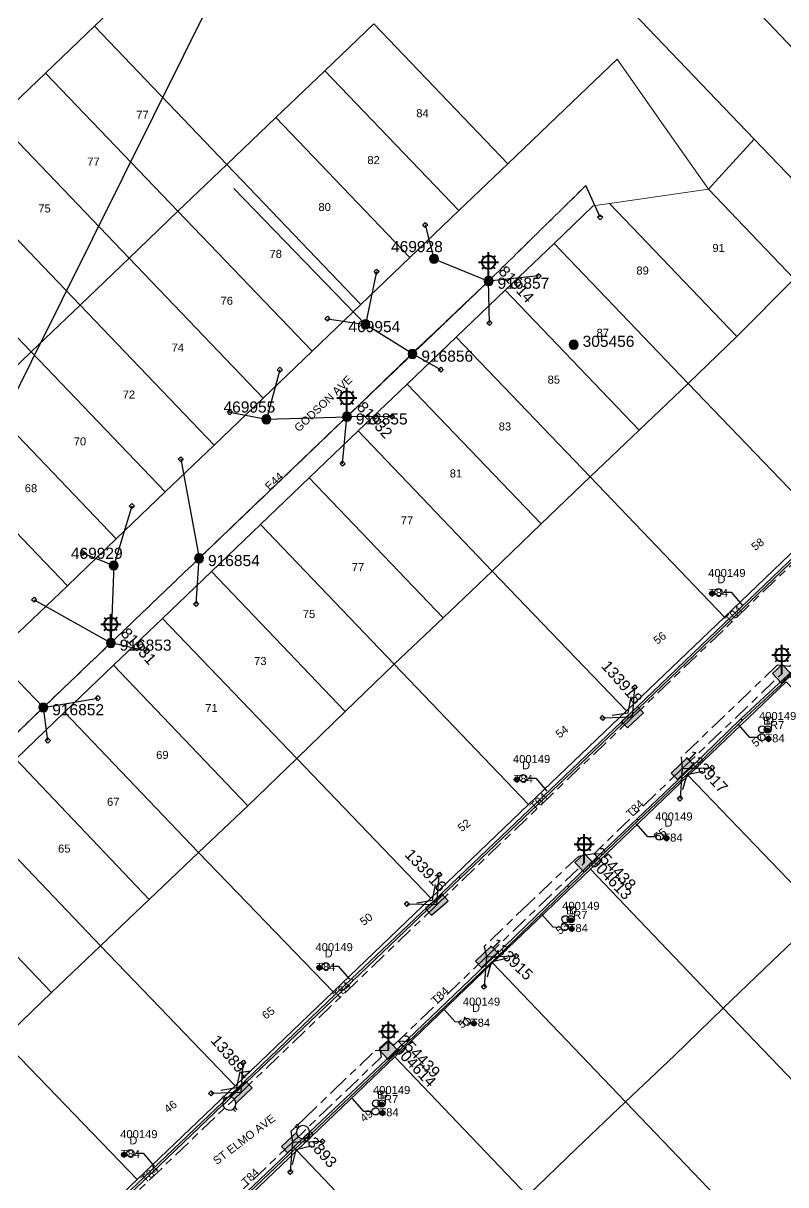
# Model space of a CAD drawing. Header units: metres. Extents: x 249598 to 250736, y 6276356 to 6277377.
# Drawn here: x 249832.6 to 250004.1, y 6276769.7 to 6277031 of the extents above; entities that cross this region are included whole.
import ezdxf
from ezdxf.enums import TextEntityAlignment as Align

# ---------------------------------------------------------------- set-up
doc = ezdxf.new("R2010")
doc.units = ezdxf.units.M
doc.linetypes.add('Cable Exist OH', pattern=[1, 1, 0])
doc.linetypes.add('Cable Exist UG', pattern=[8.2, 4, -1.2, 1.8, -1.2])
doc.layers.get('0').update_dxf_attribs({"color": 6})
doc.layers.add('Cadastre Land Parcels_SP_EXT', color=9, linetype='Continuous', lineweight=5)
doc.layers.add('Cadastre Roads_SP_EXT', color=9, linetype='Continuous', lineweight=5)
for name, color, linetype in [('Duct_SP_EXT', 7, 'Continuous'), ('Equip_LV_EXT', 7, 'Continuous'), ('Equip_SP_SL_EXT', 7, 'Continuous'), ('Mains_HV_EXT', 7, 'Continuous'), ('Mains_LV_EXT', 7, 'Continuous'), ('Mains_LV_SL_EXT', 7, 'Continuous'), ('Mains_SL_EXT', 7, 'Continuous'), ('Services_SP_EXT', 7, 'Continuous'), ('SupportsOH_SP_TR_HV_LV_SL_EXT', 7, 'Continuous'), ('SupportsUG_SP_LV_EXT', 7, 'Continuous'), ('SupportsUG_SP_LV_SL_EXT', 7, 'Continuous'), ('Trench_SP_EXT', 7, 'Continuous')]:
    doc.layers.add(name, color=color, linetype=linetype)
doc.styles.add('COLUMN_LABEL', font='arial.ttf')
doc.styles.add('iecARIAL', font='arial.ttf', dxfattribs={"height": 2})
doc.styles.add('POLE_LABEL', font='arial.ttf')
doc.styles.get("Standard").update_dxf_attribs({"font": 'arial.ttf'})

# ---------------------------------------------------------------- blocks, each defined once
blk = doc.blocks.new('COLUMN_EXT')
blk.add_hatch(color=256).paths.add_polyline_path([(-1.49, 1.48), (-1.49, -1.49), (1.48, -1.49), (1.48, 1.48)])
blk.add_lwpolyline([(-1.49, -1.49), (1.48, -1.49), (1.48, 1.48), (-1.49, 1.48)], close=True)
for tag, height, style, flags, p in [('ASSET_NUM', 2.5, 'COLUMN_LABEL', 8, (2, 2)), ('STRUCTURE_PLANT_NUMBER', 0.2, 'POLE_LABEL', 9, (1.81, 0.03)), ('STREET_CODE', 0.2, 'COLUMN_LABEL', 9, (1.81, -0.2))]:
    blk.add_attdef(tag, text='', height=height, dxfattribs=dict(style=style, flags=flags)).set_placement(p, align=Align.MIDDLE_LEFT)
at = {"flags": 1}
blk.add_attdef('Z', (1.81, -2.35), '', height=0.2, dxfattribs=at)
at = {"flags": 9}
for tag, p in [('COLUMN_TYPE', (1.81, -0.4)), ('OWNED_BY', (1.81, -0.6)), ('STATE', (1.81, -0.8)), ('USAGE', (1.81, -1)), ('STREETNAME', (1.81, -1.6)), ('SUBURB', (1.81, -1.8)), ('LEGEND', (1.81, -1.2)), ('LOCATION', (1.81, -1.4)), ('NOTES', (1.81, -2))]:
    blk.add_attdef(tag, text='', height=0.2, dxfattribs=at).set_placement(p, align=Align.MIDDLE_LEFT)
blk = doc.blocks.new('PILLAR_EXT')
blk.add_hatch(color=256).paths.add_polyline_path([(-2.475, 0.99), (-2.475, -0.99), (2.475, -0.99), (2.475, 0.99)])
blk.add_lwpolyline([(-2.475, -0.99), (2.475, -0.99), (2.475, 0.99), (-2.475, 0.99)], close=True)
at = {"style": 'iecARIAL', "flags": 8}
blk.add_attdef('ASSET_NUM', (1.5, 3.5), '', height=2.5, dxfattribs=at)
for tag, p, flags in [('OWNED_BY', (0, -0.2), 9), ('STATE', (0, -0.4), 9), ('SUPPORT_TYPE', (0, -0.6), 9), ('STREETNAME', (0, -1.8), 9), ('SUBURB', (0, -2), 1), ('USAGE', (0, -0.8), 9), ('LEGEND', (0, -1), 9), ('LOCATION', (0, -1.2), 9), ('NOTES', (0, -1.4), 9), ('PARENT', (0, -1.6), 9)]:
    blk.add_attdef(tag, p, '', height=0.2, dxfattribs=dict(flags=flags))
blk = doc.blocks.new('DUCT_EXT')
blk.add_circle((0, 0.8), 0.8)
at = {"flags": 1}
blk.add_attdef('Z', (0, 0), '', height=0.2, dxfattribs=at)
at = {"flags": 9}
for tag, p in [('DUCT_CODE', (0, 0)), ('XSECT_TYPE', (0, -0.2)), ('STATE', (0, -0.6)), ('FB_REFERENCE', (0, -0.4)), ('NOTES', (0, -0.8))]:
    blk.add_attdef(tag, text='', height=0.2, dxfattribs=at).set_placement(p, align=Align.MIDDLE_LEFT)
blk = doc.blocks.new('SL_LANTERN_EXT')
at = {"lineweight": 40}
for p, q in [((-1.46, 5.68), (-1.06, 5.28)), ((0, 1.97), (0, 6.47)), ((1.46, 5.68), (1.06, 5.28)), ((-2.25, 4.22), (2.25, 4.22)), ((-1.46, 2.76), (-1.06, 3.16)), ((0, 0), (0, 2.72)), ((1.46, 2.76), (1.06, 3.16))]:
    blk.add_line(p, q, dxfattribs=at)
blk.add_circle((0, 4.22), 1.5, dxfattribs=at)
at = {"style": 'iecARIAL', "flags": 8}
blk.add_attdef('ASSET_NUM', (1.5, 1.5), '', height=2.5, dxfattribs=at)
for tag, p, height, flags in [('OPERATING_VOLTAGE', (0.98, -1.65), 0.2, 9), ('ORIENTATION', (0.98, -1.85), 0.2, 9), ('OWNED_BY', (0.98, -2.05), 0.2, 9), ('STATE', (0.98, -2.25), 0.2, 9), ('CONSTRUCTED_VOLTAGE', (0.98, -0.65), 0.2, 9), ('CONTROL_TYPE', (0.98, -0.85), 0.2, 9), ('LANTERN_PURPOSE', (0.98, -1.05), 0.2, 9), ('LANTERN_TYPE', (0.98, -1.25), 0.2, 9), ('NO_PHASES', (0.98, -1.45), 0.2, 9), ('USAGE', (0.98, -2.45), 0.2, 9), ('CEXIST', (0.98, -2.65), 0.2, 9), ('LNUMBER', (2.18, -3.25), 2.5, 8), ('CNEW', (0.98, -2.85), 0.2, 9), ('CNUMBER', (0.98, -3.05), 0.2, 9), ('CREMOVE', (0.98, -3.25), 0.2, 9), ('CREPLACE', (0.98, -3.45), 0.2, 9), ('LKINGHEIGHT', (0.98, -3.65), 0.2, 9), ('LBRACKET', (0.98, -3.85), 0.2, 9), ('LBRACKETVOCAB', (0.98, -4.05), 0.2, 9), ('LCATEGORY', (0.98, -4.25), 0.2, 9), ('LCHARGE1', (0.98, -4.45), 0.2, 9), ('LCHARGE1PERCENT', (0.98, -4.65), 0.2, 9), ('LCHARGE2', (0.98, -4.85), 0.2, 9), ('LCHARGE2PERCENT', (0.98, -5.05), 0.2, 9), ('LCHARGE3', (0.98, -5.25), 0.2, 9), ('LCHARGE3PERCENT', (0.98, -5.45), 0.2, 9), ('LEXIST', (0.98, -5.65), 0.2, 9), ('LLAMP', (0.98, -5.85), 0.2, 9), ('LLAMPVOCAB', (0.98, -6.05), 0.2, 9), ('LMAST', (0.98, -6.25), 0.2, 9), ('LMASTVOCAB', (0.98, -6.45), 0.2, 9), ('LNEW', (0.98, -6.65), 0.2, 9), ('LANTNUMBER', (0.98, -6.85), 0.2, 9), ('LOUTREACH', (0.98, -7.25), 0.2, 9), ('LOUTREACHVOCAB', (0.98, -7.45), 0.2, 9), ('LRATECODE', (0.98, -7.65), 0.2, 9), ('LREMOVE', (0.98, -7.85), 0.2, 9), ('STREETNAME', (0.98, -9.25), 0.2, 9), ('SUBURB', (0.98, -9.45), 0.2, 1), ('LREPLACE', (0.98, -8.05), 0.2, 9), ('LTYPE', (0.98, -8.25), 0.2, 9), ('LTYPEVOCAB', (0.98, -8.45), 0.2, 9), ('LEGEND', (0.98, -8.65), 0.2, 9), ('LOCATION', (0.98, -8.85), 0.2, 9), ('NOTES', (0.98, -9.05), 0.2, 9)]:
    blk.add_attdef(tag, p, '', height=height, dxfattribs=dict(flags=flags))
blk = doc.blocks.new('CCP_EXT')
at = {"flags": 9}
blk.add_attdef('NOTES', text='', height=0.2, dxfattribs=at).set_placement((0, -2), align=Align.MIDDLE_LEFT)
blk.add_wipeout([(0, 0.57), (0.57, 0), (0, -0.57), (-0.57, 0)])
blk.add_lwpolyline([(-0.57, 0), (0, 0.57), (0.57, 0), (0, -0.57), (-0.57, 0)])
at = {"flags": 1}
blk.add_attdef('Z', (0, 0), '', height=0.2, dxfattribs=at)
at = {"flags": 9}
for tag, p in [('CCP_TYPE', (0, 0)), ('CONSTRUCTED_VOLTAGE', (0, -0.2)), ('OPERATING_VOLTAGE', (0, -0.6)), ('ORIENTATION', (0, -0.8)), ('OWNED_BY', (0, -1)), ('STATE', (0, -1.8)), ('NO_PHASES', (0, -0.4)), ('USAGE', (0, -1.2)), ('LEGEND', (0, -1.4)), ('LIFE_SUPPORT', (0, -1.6))]:
    blk.add_attdef(tag, text='', height=0.2, dxfattribs=at).set_placement(p, align=Align.MIDDLE_LEFT)
blk = doc.blocks.new('POLE_EXT')
blk.add_hatch(color=256).paths.add_polyline_path([(-1, 0, 1), (1, 0, 1)])
blk.add_lwpolyline([(-1, 0, 1), (1, 0, 1)], format="xyb", close=True)
for tag, height, flags, p in [('pNumber', 2.5, 8, (-17.84, 2.07)), ('OWNED_BY', 0.2, 9, (1.35, -0.4)), ('SPECIAL_USE', 0.2, 9, (1.35, -0.8)), ('STATE', 0.2, 9, (1.35, -1)), ('cLV', 0.2, 9, (1.35, -1.4)), ('hDepth', 0.2, 9, (1.35, -1.6)), ('hDia', 0.2, 9, (1.35, -1.8)), ('cHV', 0.2, 9, (1.35, -2)), ('PARENT', 0.2, 9, (1.35, -0.6)), ('USAGE', 0.2, 9, (1.35, -1.2)), ('LBRACKET', 0.2, 9, (1.35, -2.2)), ('LExisting', 0.2, 9, (1.35, -2.4)), ('LANTNUMBER', 0.2, 9, (1.35, -2.6)), ('cLinedev', 0.2, 9, (1.35, -3.4)), ('pExisting', 0.2, 9, (1.35, -3.8)), ('pFooting', 0.2, 9, (1.35, -4.4)), ('pNew', 0.2, 9, (1.35, -4.6)), ('pRelocate', 0.2, 9, (1.35, -5)), ('pRemove', 0.2, 9, (1.35, -5.2)), ('LOther', 0.2, 9, (1.35, -2.8)), ('LRemove', 0.2, 9, (1.35, -3)), ('LEGEND', 0.2, 9, (1.35, -3.2)), ('LOCATION', 0.2, 9, (1.35, -3.6)), ('PFNUMBER', 0.2, 9, (1.35, -4)), ('NEWPFNUMBER', 0.2, 9, (1.35, -4.2)), ('pReplace', 0.2, 9, (1.35, -5.4)), ('pStay', 0.2, 9, (1.35, -5.6)), ('pType', 0.2, 9, (1.35, -5.8)), ('cspan', 0.2, 9, (1.35, -6)), ('STREETNAME', 0.2, 9, (1.35, -6.2)), ('SUBURB', 0.2, 9, (1.35, -6.4)), ('OPERATED_BY', 0.2, 9, (1.36, -7.01)), ('NOTES', 0.2, 9, (1.35, -6.6)), ('MAINTAINED_BY', 0.2, 9, (1.36, -6.81))]:
    blk.add_attdef(tag, text='', height=height, dxfattribs=dict(flags=flags)).set_placement(p, align=Align.MIDDLE_LEFT)
at = {"style": 'POLE_LABEL'}
for tag, height, flags, p in [('ASSET_NUM', 2.5, 8, (2, 2)), ('STRUCTURE_PLANT_NUMBER', 0.2, 9, (1.35, 0.03)), ('STREET_CODE', 0.2, 9, (1.35, -0.2))]:
    blk.add_attdef(tag, text='', height=height, dxfattribs=dict(at, flags=flags)).set_placement(p, align=Align.MIDDLE_LEFT)
at = {"flags": 1}
blk.add_attdef('Z', (1.35, -7.33), '', height=0.2, dxfattribs=at)
blk = doc.blocks.new('LV_UG_LINKS_OPEN_EXT')
blk.add_wipeout([(-0.25, 1.47), (-0.43, 1.43), (-0.61, 1.36), (-0.77, 1.28), (-0.93, 1.17), (-1.07, 1.05), (-1.19, 0.9), (-1.29, 0.75), (-1.38, 0.58), (-1.44, 0.4), (-1.48, 0.22), (-1.49, 0.03), (-1.49, -0.16), (-1.45, -0.34), (-1.4, -0.52), (-1.32, -0.69), (-1.23, -0.85), (-1.11, -1), (-0.98, -1.13), (-0.83, -1.24), (-0.66, -1.34), (-0.49, -1.41), (-0.31, -1.46), (-0.13, -1.49), (0.06, -1.49), (0.25, -1.47), (0.43, -1.43), (0.61, -1.36), (0.77, -1.28), (0.93, -1.17), (1.07, -1.05), (1.19, -0.9), (1.29, -0.75), (1.38, -0.58), (1.44, -0.4), (1.48, -0.22), (1.49, -0.03), (1.49, 0.16), (1.45, 0.34), (1.4, 0.52), (1.32, 0.69), (1.23, 0.85), (1.11, 1), (0.98, 1.13), (0.83, 1.24), (0.66, 1.34), (0.49, 1.41), (0.31, 1.46), (0.13, 1.49), (-0.06, 1.49)])
for p, q in [((-0.25, 1.47), (-0.25, 2.22)), ((0.25, 1.47), (0.25, 2.22)), ((-0.25, -1.47), (-0.25, -2.22)), ((0.25, -1.47), (0.25, -2.22))]:
    blk.add_line(p, q)
blk.add_lwpolyline([(0, -1.49, 1), (0, 1.49, 1)], format="xyb", close=True)
at = {"flags": 9}
for tag, p in [('ACTUAL_STATUS', (0, 0)), ('CONSTRUCTED_VOLTAGE', (0, -0.2)), ('OPERATING_VOLTAGE', (0, -0.6)), ('ORIENTATION', (0, -0.8)), ('STATE', (0, -1)), ('SWITCH_TYPE', (0, -1.2)), ('NO_PHASES', (0, -0.4)), ('USAGE', (0, -1.4)), ('NOTES', (0, -1.6))]:
    blk.add_attdef(tag, text='', height=0.2, dxfattribs=at).set_placement(p, align=Align.MIDDLE_LEFT)
at = {"flags": 1}
blk.add_attdef('Z', (0, 0), '', height=0.2, dxfattribs=at)
blk = doc.blocks.new('CABLE_LARGE_EXT')
h = blk.add_hatch(color=256)
edge = h.paths.add_edge_path()
edge.add_arc((0, 0.55), 0.55, 0, 360)
blk.add_circle((0, 0.55), 0.55)
at = {"flags": 1}
blk.add_attdef('Z', (0, 0), '', height=0.2, dxfattribs=at)
at = {"flags": 9}
for tag, p in [('COND_CODE', (0, 0)), ('STATE', (0, -0.4)), ('XSECT_SIZE', (0, -0.6)), ('FB_REFERENCE', (0, -0.2)), ('NOTES', (0, -0.8))]:
    blk.add_attdef(tag, text='', height=0.2, dxfattribs=at).set_placement(p, align=Align.MIDDLE_LEFT)

msp = doc.modelspace()

# ---------------------------------------------------------------- linework, layer by layer
at = {"layer": 'Cadastre Land Parcels_SP_EXT', "linetype": 'Continuous'}
for points in [[(250136.29, 6276888.67), (250094.53, 6276932.26), (250017.67, 6277012.76), (249995.61, 6277035.94), (249928.12, 6277106.61), (249913.39, 6277092.27), (249973.28, 6277029.72), (249997.02, 6277004.92), (250016.99, 6276984.1), (250121.68, 6276874.83), (250136.29, 6276888.67)], [(249878.41, 6276999.21), (249848.63, 6277030.31), (249837.61, 6277019.77), (249867.41, 6276988.67), (249878.41, 6276999.21)], [(249941.59, 6276999.36), (249911.44, 6277030.84), (249900.43, 6277020.3), (249930.59, 6276988.82), (249941.59, 6276999.36)], [(249867.41, 6276988.67), (249837.61, 6277019.77), (249826.6, 6277009.23), (249856.4, 6276978.12), (249867.41, 6276988.67)], [(249930.59, 6276988.82), (249900.43, 6277020.3), (249889.42, 6277009.75), (249919.58, 6276978.27), (249930.59, 6276988.82)], [(249856.4, 6276978.12), (249826.6, 6277009.23), (249815.58, 6276998.7), (249845.39, 6276967.58), (249856.4, 6276978.12)], [(249919.58, 6276978.27), (249889.42, 6277009.75), (249878.41, 6276999.21), (249908.57, 6276967.73), (249919.58, 6276978.27)], [(249845.39, 6276967.58), (249815.58, 6276998.7), (249804.57, 6276988.16), (249834.38, 6276957.03), (249845.39, 6276967.58)], [(249908.57, 6276967.73), (249878.41, 6276999.21), (249867.41, 6276988.67), (249897.56, 6276957.18), (249908.57, 6276967.73)], [(250006.05, 6276973.5), (249986.75, 6276993.65), (249964.51, 6276990.43), (249993.15, 6276960.52), (250006.05, 6276973.5)], [(249993.15, 6276960.52), (249964.51, 6276990.43), (249960.8, 6276989.89), (249951.99, 6276981.46), (249982.15, 6276949.95), (249993.15, 6276960.52)], [(249834.38, 6276957.03), (249804.57, 6276988.16), (249793.56, 6276977.62), (249823.38, 6276946.49), (249834.38, 6276957.03)], [(249897.56, 6276957.18), (249867.41, 6276988.67), (249856.4, 6276978.12), (249886.56, 6276946.64), (249897.56, 6276957.18)], [(249982.15, 6276949.95), (249951.99, 6276981.46), (249940.98, 6276970.91), (249971.12, 6276939.43), (249982.15, 6276949.95)], [(249886.56, 6276946.64), (249856.4, 6276978.12), (249845.39, 6276967.58), (249875.55, 6276936.1), (249886.56, 6276946.64)], [(250036.59, 6276941.65), (250006.05, 6276973.5), (249993.15, 6276960.52), (249982.15, 6276949.95), (250012.36, 6276918.5), (250036.59, 6276941.65)], [(249971.12, 6276939.43), (249940.98, 6276970.91), (249929.97, 6276960.37), (249960.13, 6276928.91), (249971.12, 6276939.43)], [(249875.55, 6276936.1), (249845.39, 6276967.58), (249834.38, 6276957.03), (249864.54, 6276925.55), (249875.55, 6276936.1)], [(249960.13, 6276928.91), (249929.97, 6276960.37), (249918.97, 6276949.82), (249949.13, 6276918.39), (249960.13, 6276928.91)], [(249864.54, 6276925.55), (249834.38, 6276957.03), (249823.38, 6276946.49), (249853.53, 6276915.01), (249864.54, 6276925.55)], [(249949.13, 6276918.39), (249918.97, 6276949.82), (249907.96, 6276939.28), (249938.09, 6276907.76), (249949.13, 6276918.39)], [(250012.36, 6276918.5), (249982.15, 6276949.95), (249971.12, 6276939.43), (249960.13, 6276928.91), (249990.31, 6276897.41), (250012.36, 6276918.5)], [(249853.53, 6276915.01), (249823.38, 6276946.49), (249812.37, 6276935.95), (249842.52, 6276904.46), (249853.53, 6276915.01)], [(249938.09, 6276907.76), (249907.96, 6276939.28), (249896.95, 6276928.73), (249927.06, 6276897.24), (249938.09, 6276907.76)], [(249842.52, 6276904.46), (249812.37, 6276935.95), (249801.36, 6276925.4), (249831.51, 6276893.92), (249842.52, 6276904.46)], [(249927.06, 6276897.24), (249896.95, 6276928.73), (249885.94, 6276918.21), (249916.05, 6276886.79), (249927.06, 6276897.24)], [(249990.31, 6276897.41), (249960.13, 6276928.91), (249949.13, 6276918.39), (249938.09, 6276907.76), (249968.3, 6276876.33), (249990.31, 6276897.41)], [(249916.05, 6276886.79), (249885.94, 6276918.21), (249874.93, 6276907.65), (249905.05, 6276876.18), (249916.05, 6276886.79)], [(249905.05, 6276876.18), (249874.93, 6276907.65), (249863.93, 6276897.1), (249894.15, 6276865.57), (249905.05, 6276876.18)], [(249968.3, 6276876.33), (249938.09, 6276907.76), (249927.06, 6276897.24), (249916.05, 6276886.79), (249946.29, 6276855.25), (249968.3, 6276876.33)], [(249894.15, 6276865.57), (249863.93, 6276897.1), (249852.92, 6276886.56), (249883.14, 6276854.96), (249894.15, 6276865.57)], [(249883.14, 6276854.96), (249852.92, 6276886.56), (249841.91, 6276876.01), (249872.03, 6276844.47), (249883.14, 6276854.96)], [(249946.29, 6276855.25), (249916.05, 6276886.79), (249905.05, 6276876.18), (249894.15, 6276865.57), (249924.29, 6276834.16), (249946.29, 6276855.25)], [(250023.07, 6276840.99), (250034.18, 6276851.59), (250004.21, 6276882.86), (249982.2, 6276861.78), (250012.16, 6276830.55), (250023.07, 6276840.99)], [(249872.03, 6276844.47), (249841.91, 6276876.01), (249830.9, 6276865.47), (249860.96, 6276833.87), (249872.03, 6276844.47)], [(249860.96, 6276833.87), (249830.9, 6276865.47), (249819.89, 6276854.92), (249849.99, 6276823.47), (249860.96, 6276833.87)], [(249924.29, 6276834.16), (249894.15, 6276865.57), (249883.14, 6276854.96), (249872.03, 6276844.47), (249902.28, 6276813.08), (249924.29, 6276834.16)], [(250001.07, 6276820.03), (250012.16, 6276830.55), (249982.2, 6276861.78), (249960.18, 6276840.69), (249990.07, 6276809.44), (250001.07, 6276820.03)], [(249849.99, 6276823.47), (249819.89, 6276854.92), (249808.88, 6276844.38), (249838.98, 6276812.95), (249849.99, 6276823.47)], [(249838.98, 6276812.95), (249808.88, 6276844.38), (249797.87, 6276833.85), (249827.97, 6276802.33), (249838.98, 6276812.95)], [(249902.28, 6276813.08), (249872.03, 6276844.47), (249860.96, 6276833.87), (249849.99, 6276823.47), (249880.27, 6276792), (249902.28, 6276813.08)], [(249979.06, 6276798.82), (249990.07, 6276809.44), (249960.18, 6276840.69), (249938.17, 6276819.6), (249968.05, 6276788.35), (249979.06, 6276798.82)], [(250031.5, 6276788.28), (250042.5, 6276798.82), (250012.16, 6276830.55), (250001.07, 6276820.03), (249990.07, 6276809.44), (250020.49, 6276777.73), (250031.5, 6276788.28)], [(249880.27, 6276792), (249849.99, 6276823.47), (249838.97, 6276812.95), (249827.97, 6276802.33), (249858.25, 6276770.92), (249880.27, 6276792)], [(249957.05, 6276777.9), (249968.05, 6276788.35), (249938.17, 6276819.6), (249916.15, 6276798.51), (249946.06, 6276767.2), (249957.05, 6276777.9)], [(250009.48, 6276767.19), (250020.49, 6276777.73), (249990.07, 6276809.44), (249979.06, 6276798.82), (249968.05, 6276788.35), (249998.47, 6276756.64), (250009.48, 6276767.19)], [(249858.25, 6276770.92), (249827.97, 6276802.33), (249816.99, 6276791.75), (249806, 6276781.31), (249836.24, 6276749.84), (249858.25, 6276770.92)], [(249935.05, 6276756.68), (249946.06, 6276767.2), (249916.15, 6276798.51), (249894.13, 6276777.42), (249923.96, 6276746.1), (249935.05, 6276756.68)], [(249987.46, 6276746.1), (249998.47, 6276756.64), (249968.05, 6276788.35), (249957.05, 6276777.9), (249946.06, 6276767.2), (249976.46, 6276735.56), (249987.46, 6276746.1)], [(249913.02, 6276735.65), (249923.96, 6276746.1), (249894.13, 6276777.42), (249872.12, 6276756.33), (249902.01, 6276725.02), (249913.02, 6276735.65)]]:
    msp.add_lwpolyline(points, close=True, dxfattribs=at)
at = {"layer": 'Cadastre Roads_SP_EXT', "linetype": 'Continuous'}
msp.add_lwpolyline([(250047.2, 6276952.57), (250016.99, 6276984.1), (249997.02, 6277004.92), (249991.42, 6276998.77), (249986.75, 6276993.65), (250006.05, 6276973.5), (250036.59, 6276941.65), (250047.2, 6276952.57)], close=True, dxfattribs=at)
at = {"layer": 'Duct_SP_EXT'}
for p, q in [((250015.4, 6276894.33), (250003.71, 6276883.49)), ((250015.73, 6276893.98), (250004.04, 6276883.13)), ((250003.71, 6276883.49), (249994.02, 6276874.49)), ((250004.04, 6276883.13), (249994.35, 6276874.14)), ((250003.71, 6276883.49), (250003.87, 6276883.31)), ((250003.71, 6276883.49), (250003.87, 6276883.31)), ((250004.04, 6276883.13), (250003.87, 6276883.31)), ((250004.04, 6276883.13), (250003.87, 6276883.31)), ((249967.09, 6276873.75), (249967.25, 6276873.58)), ((249967.09, 6276873.75), (249967.25, 6276873.58)), ((249967.42, 6276873.4), (249967.25, 6276873.58)), ((249967.42, 6276873.4), (249967.25, 6276873.58)), ((249994.02, 6276874.49), (249994.18, 6276874.32)), ((249994.35, 6276874.14), (249994.18, 6276874.32)), ((249982.88, 6276863.65), (249983.05, 6276863.47)), ((249982.89, 6276863.65), (249983.05, 6276863.47)), ((249983.22, 6276863.3), (249983.05, 6276863.47)), ((249983.22, 6276863.3), (249983.05, 6276863.47)), ((249970.7, 6276852.06), (249959.83, 6276841.65)), ((249971.03, 6276851.71), (249960.16, 6276841.3)), ((249970.7, 6276852.06), (249970.87, 6276851.89)), ((249971.03, 6276851.71), (249970.87, 6276851.89)), ((249959.83, 6276841.65), (249955, 6276837.02)), ((249960.16, 6276841.3), (249955.34, 6276836.68)), ((249959.83, 6276841.65), (249960, 6276841.47)), ((249959.83, 6276841.65), (249960, 6276841.47)), ((249960.16, 6276841.3), (249960, 6276841.47)), ((249960.16, 6276841.3), (249960, 6276841.47)), ((249930.59, 6276838.96), (249930.76, 6276838.78)), ((249930.92, 6276838.61), (249930.76, 6276838.78)), ((249955, 6276837.02), (249955.17, 6276836.85)), ((249955.34, 6276836.68), (249955.17, 6276836.85)), ((249924.89, 6276833.54), (249925.05, 6276833.37)), ((249924.89, 6276833.54), (249925.05, 6276833.37)), ((249925.22, 6276833.19), (249925.05, 6276833.37)), ((249925.22, 6276833.19), (249925.05, 6276833.37)), ((249938.54, 6276821.05), (249938.71, 6276820.87)), ((249938.54, 6276821.04), (249938.71, 6276820.87)), ((249938.87, 6276820.7), (249938.71, 6276820.87)), ((249938.88, 6276820.7), (249938.71, 6276820.87)), ((249906.45, 6276816.04), (249906.62, 6276815.87)), ((249906.79, 6276815.69), (249906.62, 6276815.87)), ((249915.54, 6276799.04), (249915.7, 6276798.87)), ((249915.54, 6276799.04), (249915.7, 6276798.87)), ((249915.87, 6276798.7), (249915.7, 6276798.87)), ((249915.87, 6276798.7), (249915.7, 6276798.87))]:
    msp.add_line(p, q, dxfattribs=at)
for points in [[(249990.12, 6276903.04), (249991.81, 6276903.04), (249994.32, 6276900.1)], [(249997.66, 6276870.31), (249996.04, 6276870.31), (249993.48, 6276873.22)], [(249946.19, 6276861.2), (249947.88, 6276861.2), (249950.39, 6276858.26)], [(249974.7, 6276847.97), (249973.08, 6276847.97), (249970.52, 6276850.88)], [(249953.4, 6276827.61), (249951.77, 6276827.62), (249949.22, 6276830.52)], [(249901.78, 6276818.9), (249903.46, 6276818.9), (249905.98, 6276815.96)], [(249931.4, 6276806.32), (249929.78, 6276806.33), (249927.23, 6276809.23)], [(249910.82, 6276786.18), (249909.2, 6276786.19), (249906.65, 6276789.09)], [(249857.85, 6276776.83), (249859.54, 6276776.83), (249862.05, 6276773.89)]]:
    msp.add_lwpolyline(points, dxfattribs=at)
at = {"layer": 'Services_SP_EXT'}
for points in [[(249920.15, 6276956.59), (249909.58, 6276963.24)], [(249887.3, 6276941.9), (249905.41, 6276942.47)], [(249852.96, 6276909), (249852.3, 6276891.59)], [(249823.97, 6276890.71), (249837.13, 6276877.07)]]:
    msp.add_lwpolyline(points, dxfattribs=at)
at = {"layer": 'Trench_SP_EXT', "linetype": 'Cable Exist UG'}
for points in [[(249965.11, 6276875.31), (249968.68, 6276875.89), (249969.36, 6276879.43)], [(249985.46, 6276862.7), (249981.86, 6276861.94), (249980.9, 6276858.55)], [(249921.11, 6276833.15), (249924.65, 6276833.76), (249925.33, 6276837.28)], [(249941.52, 6276820.67), (249937.85, 6276819.77), (249936.99, 6276816.38)], [(249877.02, 6276790.98), (249880.64, 6276791.59), (249881.36, 6276795.1)]]:
    msp.add_lwpolyline(points, dxfattribs=at)

# ---------------------------------------------------------------- block references
at = {"layer": 'Duct_SP_EXT'}
for name, p in [('DUCT_EXT', (249988.98, 6276902.21)), ('CABLE_LARGE_EXT', (249987.54, 6276902.15)), ('DUCT_EXT', (249998.83, 6276871.34)), ('DUCT_EXT', (250000.04, 6276871.34)), ('CABLE_LARGE_EXT', (250000.04, 6276871.34)), ('DUCT_EXT', (249998.68, 6276869.55)), ('CABLE_LARGE_EXT', (250000.23, 6276869.45)), ('DUCT_EXT', (249945.05, 6276860.37)), ('CABLE_LARGE_EXT', (249943.61, 6276860.31)), ('DUCT_EXT', (249975.72, 6276847.21)), ('CABLE_LARGE_EXT', (249977.28, 6276847.11)), ('DUCT_EXT', (249954.42, 6276826.86)), ('DUCT_EXT', (249954.57, 6276828.64)), ('DUCT_EXT', (249955.78, 6276828.64)), ('CABLE_LARGE_EXT', (249955.78, 6276828.64)), ('CABLE_LARGE_EXT', (249955.97, 6276826.75)), ('CABLE_LARGE_EXT', (249899.19, 6276818.01)), ('DUCT_EXT', (249900.64, 6276818.06)), ('DUCT_EXT', (249932.43, 6276805.57)), ('CABLE_LARGE_EXT', (249933.98, 6276805.46)), ('DUCT_EXT', (249911.99, 6276787.21)), ('DUCT_EXT', (249913.21, 6276787.21)), ('DUCT_EXT', (249911.85, 6276785.42)), ('CABLE_LARGE_EXT', (249913.21, 6276787.21)), ('CABLE_LARGE_EXT', (249913.4, 6276785.32)), ('CABLE_LARGE_EXT', (249855.26, 6276775.95)), ('DUCT_EXT', (249856.71, 6276776))]:
    msp.add_blockref(name, p, dxfattribs=at)
at = {"layer": 'Equip_SP_SL_EXT'}
ref = msp.add_blockref('SL_LANTERN_EXT', (249937.28, 6276972.99), dxfattribs=at)
ref.add_attrib('ASSET_NUM', '81914', dxfattribs={"layer": '0', "height": 2.5, "rotation": 312.6237, "style": 'iecARIAL'}).set_placement((249938.78, 6276974.49), align=Align.BOTTOM_LEFT)
ref = msp.add_blockref('SL_LANTERN_EXT', (249905.41, 6276942.47), dxfattribs=at)
ref.add_attrib('ASSET_NUM', '81932', dxfattribs={"layer": '0', "height": 2.5, "rotation": 312.5841, "style": 'iecARIAL'}).set_placement((249906.91, 6276943.97), align=Align.BOTTOM_LEFT)
ref = msp.add_blockref('SL_LANTERN_EXT', (249852.3, 6276891.59), dxfattribs=at)
ref.add_attrib('ASSET_NUM', '81931', dxfattribs={"layer": '0', "height": 2.5, "rotation": 312.5945, "style": 'iecARIAL'}).set_placement((249853.8, 6276893.09), align=Align.BOTTOM_LEFT)
ref = msp.add_blockref('SL_LANTERN_EXT', (250003.25, 6276884.66), dxfattribs=at)
ref.add_attrib('ASSET_NUM', '254437', dxfattribs={"layer": '0', "height": 2.5, "rotation": 316.3643, "style": 'iecARIAL'}).set_placement((250004.75, 6276886.16), align=Align.BOTTOM_LEFT)
ref = msp.add_blockref('SL_LANTERN_EXT', (249958.79, 6276842.12), dxfattribs=at)
ref.add_attrib('ASSET_NUM', '254438', dxfattribs={"layer": '0', "height": 2.5, "rotation": 313.7489, "style": 'iecARIAL'}).set_placement((249960.29, 6276843.62), align=Align.BOTTOM_LEFT)
ref = msp.add_blockref('SL_LANTERN_EXT', (249914.76, 6276799.98), dxfattribs=at)
ref.add_attrib('ASSET_NUM', '254439', dxfattribs={"layer": '0', "height": 2.5, "rotation": 313.6441, "style": 'iecARIAL'}).set_placement((249916.26, 6276801.48), align=Align.BOTTOM_LEFT)
at = {"layer": 'SupportsOH_SP_TR_HV_LV_SL_EXT'}
ref = msp.add_blockref('POLE_EXT', (249924.98, 6276977.99), dxfattribs=at)
ref.add_attrib('ASSET_NUM', '469928', dxfattribs={"layer": '0', "height": 2.5, "style": 'POLE_LABEL'}).set_placement((249926.98, 6276978.74), align=Align.BOTTOM_RIGHT)
ref = msp.add_blockref('POLE_EXT', (249909.58, 6276963.24), dxfattribs=at)
ref.add_attrib('ASSET_NUM', '469954', dxfattribs={"layer": '0', "height": 2.5, "style": 'POLE_LABEL'}).set_placement((249911.58, 6276963.99), align=Align.TOP_CENTER)
ref = msp.add_blockref('POLE_EXT', (249956.43, 6276958.68), dxfattribs=at)
ref.add_attrib('ASSET_NUM', '305456', dxfattribs={"layer": '0', "height": 2.5, "style": 'POLE_LABEL'}).set_placement((249958.43, 6276959.43), align=Align.MIDDLE_LEFT)
ref = msp.add_blockref('POLE_EXT', (249872.16, 6276910.62), dxfattribs=at)
ref.add_attrib('ASSET_NUM', '916854', dxfattribs={"layer": '0', "height": 2.5, "style": 'POLE_LABEL'}).set_placement((249874.16, 6276911.37), align=Align.TOP_LEFT)
at = {"layer": 'SupportsUG_SP_LV_EXT'}
ref = msp.add_blockref('PILLAR_EXT', (249969.65, 6276874.88), dxfattribs=dict(at, rotation=43.73925807125568))
ref.add_attrib('ASSET_NUM', '133918', dxfattribs={"layer": '0', "height": 2.5, "rotation": 311.6016, "style": 'iecARIAL'}).set_placement((249971.15, 6276878.38), align=Align.MIDDLE_RIGHT)
ref = msp.add_blockref('PILLAR_EXT', (249980.83, 6276863.31), dxfattribs=dict(at, rotation=223.9122600254673))
ref.add_attrib('ASSET_NUM', '133917', dxfattribs={"layer": '0', "height": 2.5, "rotation": 314.1321, "style": 'iecARIAL'}).set_placement((249982.33, 6276866.81), align=Align.MIDDLE_LEFT)
ref = msp.add_blockref('PILLAR_EXT', (249925.64, 6276832.71), dxfattribs=dict(at, rotation=40.86216425282667))
ref.add_attrib('ASSET_NUM', '133916', dxfattribs={"layer": '0', "height": 2.5, "rotation": 313.2762, "style": 'iecARIAL'}).set_placement((249927.14, 6276836.21), align=Align.MIDDLE_RIGHT)
ref = msp.add_blockref('PILLAR_EXT', (249936.78, 6276820.98), dxfattribs=dict(at, rotation=223.6745254920251))
ref.add_attrib('ASSET_NUM', '133915', dxfattribs={"layer": '0', "height": 2.5, "rotation": 316.1182, "style": 'iecARIAL'}).set_placement((249938.28, 6276824.48), align=Align.MIDDLE_LEFT)
ref = msp.add_blockref('PILLAR_EXT', (249881.59, 6276790.49), dxfattribs=dict(at, rotation=43.91189498432804))
ref.add_attrib('ASSET_NUM', '133894', dxfattribs={"layer": '0', "height": 2.5, "rotation": 310.183, "style": 'iecARIAL'}).set_placement((249883.09, 6276793.99), align=Align.MIDDLE_RIGHT)
ref = msp.add_blockref('PILLAR_EXT', (249893.18, 6276779.31), dxfattribs=dict(at, rotation=223.6495872215169))
ref.add_attrib('ASSET_NUM', '133893', dxfattribs={"layer": '0', "height": 2.5, "rotation": 312.0091, "style": 'iecARIAL'}).set_placement((249894.68, 6276782.81), align=Align.MIDDLE_LEFT)
at = {"layer": 'SupportsUG_SP_LV_SL_EXT'}
ref = msp.add_blockref('COLUMN_EXT', (250003.25, 6276884.66), dxfattribs=dict(at, rotation=223.5632210720767))
ref.add_attrib('ASSET_NUM', '904612', dxfattribs={"layer": '0', "height": 2.5, "rotation": 316.3643, "style": 'COLUMN_LABEL'}).set_placement((250005.25, 6276885.41), align=Align.MIDDLE_LEFT)
ref = msp.add_blockref('COLUMN_EXT', (249958.79, 6276842.12), dxfattribs=dict(at, rotation=223.7092539664087))
ref.add_attrib('ASSET_NUM', '904613', dxfattribs={"layer": '0', "height": 2.5, "rotation": 313.7489, "style": 'COLUMN_LABEL'}).set_placement((249960.79, 6276842.87), align=Align.MIDDLE_LEFT)
ref = msp.add_blockref('COLUMN_EXT', (249914.76, 6276799.98), dxfattribs=dict(at, rotation=223.7115513300875))
ref.add_attrib('ASSET_NUM', '904614', dxfattribs={"layer": '0', "height": 2.5, "rotation": 313.6441, "style": 'COLUMN_LABEL'}).set_placement((249916.76, 6276800.73), align=Align.MIDDLE_LEFT)

# ---------------------------------------------------------------- texts
at = {"layer": 'Cadastre Land Parcels_SP_EXT'}
for s, p in [('77', (249858.02, 6277009.49)), ('84', (249921.01, 6277009.83)), ('77', (249847, 6276998.95)), ('82', (249910.01, 6276999.29)), ('75', (249835.99, 6276988.41)), ('80', (249899, 6276988.74)), ('78', (249887.99, 6276978.2)), ('91', (249987.61, 6276979.52)), ('89', (249970.52, 6276974.45)), ('76', (249876.98, 6276967.65)), ('87', (249961.56, 6276960.44)), ('74', (249865.97, 6276957.11)), ('85', (249950.55, 6276949.91)), ('72', (249854.97, 6276946.56)), ('83', (249939.55, 6276939.37)), ('70', (249843.96, 6276936.02)), ('81', (249928.54, 6276928.81)), ('68', (249832.95, 6276925.48)), ('77', (249917.52, 6276918.25)), ('77', (249906.5, 6276907.74)), ('75', (249895.49, 6276897.21)), ('73', (249884.52, 6276886.62)), ('71', (249873.54, 6276876.05)), ('69', (249862.5, 6276865.5)), ('67', (249851.45, 6276854.95)), ('65', (249840.43, 6276844.43))]:
    msp.add_text(s, height=1.8, dxfattribs=at).set_placement(p)
for s, rotation, p in [('58', 37.2182, (249997.23, 6276912.23)), ('56', 37.2563, (249975.2, 6276891.14)), ('54', 37.2553, (249953.19, 6276870.06)), ('57', 37.2565, (249997.31, 6276868.04)), ('52', 37.2563, (249931.19, 6276848.99)), ('55', 37.2565, (249975.29, 6276846.95)), ('50', 37.2563, (249909.17, 6276827.89)), ('53', 37.2565, (249953.27, 6276825.86)), ('65', 37.2553, (249887.16, 6276806.81)), ('51', 37.2565, (249931.25, 6276804.77)), ('46', 37.2488, (249865.15, 6276785.73)), ('49', 37.2575, (249909.24, 6276783.67))]:
    msp.add_text(s, height=1.8, rotation=rotation, dxfattribs=at).set_placement(p)
at = {"layer": 'Cadastre Roads_SP_EXT'}
for s, rotation, p in [('GODSON AVE', 43.7672, (249894.6, 6276938.92)), ('ST ELMO AVE', 37.2488, (249876.14, 6276774.13))]:
    msp.add_text(s, height=1.8, rotation=rotation, dxfattribs=at).set_placement(p)
at = {"layer": 'Duct_SP_EXT'}
for s, p in [('400149', (249986.68, 6276906.41)), ('D', (249988.73, 6276905.01)), ('T84', (249986.83, 6276901.95)), ('400149', (249998.1, 6276874.26)), ('B', (249998.99, 6276873.2)), ('D', (249999.63, 6276873.24)), ('R7', (250000.57, 6276872.23)), ('T84', (249999.53, 6276869.25)), ('400149', (249942.75, 6276864.57)), ('D', (249944.8, 6276863.17)), ('T84', (249942.91, 6276860.11)), ('400149', (249974.77, 6276851.66)), ('D', (249976.82, 6276850.26)), ('T84', (249976.58, 6276846.91)), ('400149', (249953.84, 6276831.56)), ('B', (249954.73, 6276830.51)), ('D', (249955.36, 6276830.54)), ('R7', (249956.31, 6276829.53)), ('T84', (249955.27, 6276826.55)), ('400149', (249898.34, 6276822.26)), ('D', (249900.39, 6276820.86)), ('T84', (249898.49, 6276817.81)), ('400149', (249931.48, 6276810.01)), ('D', (249933.53, 6276808.61)), ('T84', (249933.28, 6276805.26)), ('400149', (249911.27, 6276790.13)), ('B', (249912.16, 6276789.07)), ('D', (249912.79, 6276789.11)), ('R7', (249913.73, 6276788.1)), ('T84', (249912.7, 6276785.12)), ('400149', (249854.41, 6276780.2)), ('D', (249856.46, 6276778.8)), ('T84', (249854.56, 6276775.75))]:
    msp.add_text(s, height=1.8, dxfattribs=at).set_placement(p)
at = {"layer": 'Mains_LV_EXT'}
for s, rotation, p in [('E44', 42.6759, (249887.99, 6276925.79)), ('T84', 43.7949, (249991.46, 6276895.79)), ('T84', 43.7796, (249947.62, 6276853.77)), ('T84', 43.8719, (249969.26, 6276852.18)), ('T84', 43.7828, (249903.32, 6276811.32)), ('T84', 43.6492, (249925.4, 6276810.12)), ('T84', 43.7385, (249860.14, 6276769.97)), ('T84', 43.7303, (249882.72, 6276769.31))]:
    msp.add_text(s, height=1.8, rotation=rotation, dxfattribs=at).set_placement(p)

# ---------------------------------------------------------------- next in the draw order: block references
at = {"layer": 'Services_SP_EXT'}
for p in [(249962.37, 6276987.34), (249923.04, 6276985.6), (249912.08, 6276975.11), (249948.52, 6276974.12), (249901.01, 6276964.5), (249937.46, 6276963.52), (249890.32, 6276953.01), (249926.51, 6276953.03), (249879.08, 6276943.49), (249915.51, 6276942.5), (249868.03, 6276932.91), (249904.45, 6276931.9), (249857.03, 6276922.37), (249846, 6276911.81), (249835.04, 6276901.31), (249871.48, 6276900.32), (249860.4, 6276889.71), (249849.41, 6276879.17), (249838.14, 6276869.64)]:
    msp.add_blockref('CCP_EXT', p, dxfattribs=at)
for p, rotation in [((249970.15, 6276881.59), 265.7392580145809), ((249962.92, 6276874.68), 1.739257809906106), ((249987.55, 6276863.53), 181.9122599450399), ((249980.35, 6276856.6), 85.91225989859886), ((249926.19, 6276839.44), 262.8621643343156), ((249918.91, 6276832.84), 358.8621645727135), ((249943.5, 6276821.18), 181.6745258473906), ((249936.27, 6276814.27), 85.6745256306641), ((249882.07, 6276797.2), 265.9118949896271), ((249874.87, 6276790.27), 1.911894753312695), ((249899.9, 6276779.5), 181.6495872992466), ((249892.67, 6276772.6), 85.64958708175291)]:
    msp.add_blockref('CCP_EXT', p, dxfattribs=dict(at, rotation=rotation))

# ---------------------------------------------------------------- next in the draw order: linework, layer by layer
at = {"layer": 'Cadastre Roads_SP_EXT', "linetype": 'Continuous'}
msp.add_lwpolyline([(249999.24, 6277175.97), (249993.02, 6277182.44), (249986, 6277189.58), (249774.48, 6276987.28), (249734.59, 6276949.13), (249742.08, 6276942.26), (249749.5, 6276935.47), (249760.51, 6276946.01), (249771.53, 6276956.54), (249782.54, 6276967.08), (249793.56, 6276977.62), (249804.57, 6276988.16), (249815.58, 6276998.7), (249826.6, 6277009.23), (249837.61, 6277019.77), (249848.63, 6277030.31), (249859.64, 6277040.85), (249870.65, 6277051.38), (249881.67, 6277061.92), (249892.68, 6277072.46), (249913.39, 6277092.27), (249928.12, 6277106.61), (249999.24, 6277175.97)], close=True, dxfattribs=at)
for points in [[(249830.9, 6276865.47), (249841.91, 6276876.01), (249852.92, 6276886.56), (249863.93, 6276897.1), (249874.93, 6276907.65), (249885.94, 6276918.21), (249896.95, 6276928.73), (249907.96, 6276939.28), (249918.97, 6276949.82), (249929.97, 6276960.37), (249940.98, 6276970.91), (249951.99, 6276981.46), (249960.8, 6276989.89), (249964.51, 6276990.43), (249986.75, 6276993.65), (249986.75, 6276993.65), (249977.09, 6277007.38), (249966.18, 6277022.91), (249952.6, 6277009.91), (249941.59, 6276999.36), (249930.59, 6276988.82), (249919.58, 6276978.27), (249908.57, 6276967.73), (249897.56, 6276957.18), (249886.56, 6276946.64), (249875.55, 6276936.1), (249864.54, 6276925.55), (249853.53, 6276915.01), (249842.52, 6276904.46), (249831.51, 6276893.92)], [(250012.36, 6276918.5), (249990.31, 6276897.41), (249968.3, 6276876.33), (249946.29, 6276855.25), (249924.29, 6276834.16), (249902.28, 6276813.08), (249880.27, 6276792), (249858.25, 6276770.92), (249836.24, 6276749.84)], [(249872.12, 6276756.33), (249894.13, 6276777.42), (249916.15, 6276798.51), (249938.17, 6276819.6), (249960.18, 6276840.69), (249982.2, 6276861.78), (250004.21, 6276882.86)]]:
    msp.add_lwpolyline(points, dxfattribs=at)
at = {"layer": 'Duct_SP_EXT'}
for p, q in [((249967.09, 6276873.75), (250006.5, 6276911.48)), ((249967.42, 6276873.4), (250006.84, 6276911.14)), ((249930.59, 6276838.96), (249967.09, 6276873.75)), ((249930.92, 6276838.61), (249967.42, 6276873.4)), ((249994.02, 6276874.49), (249982.88, 6276863.65)), ((249994.35, 6276874.14), (249983.22, 6276863.3)), ((249982.89, 6276863.65), (249970.7, 6276852.06)), ((249983.22, 6276863.3), (249971.03, 6276851.71)), ((249924.89, 6276833.54), (249930.59, 6276838.96)), ((249925.22, 6276833.19), (249930.92, 6276838.61)), ((249955, 6276837.02), (249938.54, 6276821.04)), ((249955.34, 6276836.68), (249938.88, 6276820.7)), ((249924.89, 6276833.54), (249906.45, 6276816.04)), ((249925.22, 6276833.19), (249906.79, 6276815.69)), ((249938.54, 6276821.05), (249915.54, 6276799.04)), ((249938.87, 6276820.7), (249915.87, 6276798.7))]:
    msp.add_line(p, q, dxfattribs=at)
at = {"layer": 'Mains_HV_EXT', "linetype": 'Cable Exist OH'}
msp.add_lwpolyline([(249959.18, 6276994.49), (249937.28, 6276972.99), (249920.15, 6276956.59), (249905.41, 6276942.47), (249872.16, 6276910.62), (249852.3, 6276891.59), (249837.13, 6276877.07), (249817.65, 6276858.4)], dxfattribs=at)
at = {"layer": 'Mains_LV_EXT', "linetype": 'Cable Exist OH'}
for points in [[(249937.28, 6276972.99), (249959.18, 6276994.49)], [(249920.15, 6276956.59), (249937.28, 6276972.99)], [(249905.41, 6276942.47), (249920.15, 6276956.59)], [(249872.16, 6276910.62), (249905.41, 6276942.47)], [(249852.3, 6276891.59), (249872.16, 6276910.62)], [(249837.13, 6276877.07), (249852.3, 6276891.59)], [(249817.6, 6276858.37), (249837.13, 6276877.07)]]:
    msp.add_lwpolyline(points, dxfattribs=at)
at = {"layer": 'Mains_LV_EXT', "linetype": 'Cable Exist UG'}
for points in [[(250013.68, 6276917.1), (249969.65, 6276874.88)], [(250024.82, 6276905.41), (250004.96, 6276886.3), (250002.21, 6276886.6), (250002.21, 6276886.6), (249980.58, 6276865.83), (249980.83, 6276863.31)], [(249969.65, 6276874.88), (249925.64, 6276832.71)], [(249980.83, 6276863.31), (249960.99, 6276844.17), (249957.48, 6276843.57), (249957.48, 6276843.57), (249946.39, 6276833.04), (249936.29, 6276823.28), (249936.78, 6276820.98)]]:
    msp.add_lwpolyline(points, dxfattribs=at)
at = {"layer": 'Mains_LV_SL_EXT', "linetype": 'Cable Exist UG'}
for points in [[(249980.83, 6276863.31), (250003.38, 6276884.78)], [(249936.78, 6276820.98), (249958.79, 6276842.12)]]:
    msp.add_lwpolyline(points, dxfattribs=at)
at = {"layer": 'Mains_SL_EXT', "linetype": 'Cable Exist OH'}
for points in [[(249905.41, 6276942.47), (249920.15, 6276956.72), (249937.28, 6276972.99)], [(249852.3, 6276891.59), (249872.16, 6276910.62), (249905.41, 6276942.47)], [(249817.6, 6276858.37), (249837.13, 6276877.07), (249852.3, 6276891.59)]]:
    msp.add_lwpolyline(points, dxfattribs=at)
at = {"layer": 'Services_SP_EXT'}
for points in [[(249889.2, 6277065.12), (249759.08, 6276803.6)], [(249909.58, 6276963.24), (249880, 6276993.77)], [(249962.37, 6276987.34), (249959.18, 6276994.49)], [(249923.04, 6276985.6), (249924.98, 6276977.99), (249937.28, 6276972.99)], [(249912.08, 6276975.11), (249909.58, 6276963.24)], [(249948.52, 6276974.12), (249937.28, 6276972.99)], [(249937.46, 6276963.52), (249937.28, 6276972.99)], [(249901.01, 6276964.5), (249909.58, 6276963.24)], [(249926.51, 6276953.03), (249920.15, 6276956.59)], [(249890.32, 6276953.01), (249887.3, 6276941.9)], [(249879.08, 6276943.49), (249887.3, 6276941.9)], [(249904.45, 6276931.9), (249905.41, 6276942.47)], [(249915.51, 6276942.5), (249905.41, 6276942.47)], [(249868.03, 6276932.91), (249872.16, 6276910.62)], [(249857.03, 6276922.37), (249852.96, 6276909)], [(249846, 6276911.81), (249852.96, 6276909)], [(249871.48, 6276900.32), (249872.16, 6276910.62)], [(249835.04, 6276901.31), (249852.3, 6276891.59)], [(249860.4, 6276889.71), (249852.3, 6276891.59)], [(249969.65, 6276874.88), (249970.15, 6276881.59)], [(249837.13, 6276877.07), (249849.41, 6276879.17)], [(249838.14, 6276869.64), (249837.13, 6276877.07)], [(249969.65, 6276874.88), (249962.92, 6276874.68)], [(249980.83, 6276863.31), (249980.35, 6276856.6)], [(249980.83, 6276863.31), (249987.55, 6276863.53)], [(249925.64, 6276832.71), (249926.19, 6276839.44)], [(249925.64, 6276832.71), (249918.91, 6276832.84)], [(249936.78, 6276820.98), (249936.27, 6276814.27)], [(249936.78, 6276820.98), (249943.5, 6276821.18)]]:
    msp.add_lwpolyline(points, dxfattribs=at)
at = {"layer": 'Trench_SP_EXT', "linetype": 'Cable Exist UG'}
msp.add_lwpolyline([(249897.37, 6276778.38), (249893.91, 6276777.61), (249893.11, 6276774.26)], dxfattribs=at)

# ---------------------------------------------------------------- next in the draw order: block references
at = {"layer": 'SupportsOH_SP_TR_HV_LV_SL_EXT'}
ref = msp.add_blockref('POLE_EXT', (249937.28, 6276972.99), dxfattribs=at)
ref.add_attrib('ASSET_NUM', '916857', dxfattribs={"layer": '0', "height": 2.5, "style": 'POLE_LABEL'}).set_placement((249939.28, 6276973.75), align=Align.TOP_LEFT)
ref = msp.add_blockref('POLE_EXT', (249920.15, 6276956.59), dxfattribs=at)
ref.add_attrib('ASSET_NUM', '916856', dxfattribs={"layer": '0', "height": 2.5, "style": 'POLE_LABEL'}).set_placement((249922.15, 6276957.34), align=Align.TOP_LEFT)
ref = msp.add_blockref('POLE_EXT', (249887.3, 6276941.9), dxfattribs=at)
ref.add_attrib('ASSET_NUM', '469955', dxfattribs={"layer": '0', "height": 2.5, "style": 'POLE_LABEL'}).set_placement((249889.3, 6276942.65), align=Align.BOTTOM_RIGHT)
ref = msp.add_blockref('POLE_EXT', (249905.41, 6276942.47), dxfattribs=at)
ref.add_attrib('ASSET_NUM', '916855', dxfattribs={"layer": '0', "height": 2.5, "style": 'POLE_LABEL'}).set_placement((249907.41, 6276943.22), align=Align.TOP_LEFT)
ref = msp.add_blockref('POLE_EXT', (249852.96, 6276909), dxfattribs=at)
ref.add_attrib('ASSET_NUM', '469929', dxfattribs={"layer": '0', "height": 2.5, "style": 'POLE_LABEL'}).set_placement((249854.96, 6276909.75), align=Align.BOTTOM_RIGHT)
ref = msp.add_blockref('POLE_EXT', (249852.3, 6276891.59), dxfattribs=at)
ref.add_attrib('ASSET_NUM', '916853', dxfattribs={"layer": '0', "height": 2.5, "style": 'POLE_LABEL'}).set_placement((249854.3, 6276892.34), align=Align.TOP_LEFT)
ref = msp.add_blockref('POLE_EXT', (249837.13, 6276877.07), dxfattribs=at)
ref.add_attrib('ASSET_NUM', '916852', dxfattribs={"layer": '0', "height": 2.5, "style": 'POLE_LABEL'}).set_placement((249839.13, 6276877.82), align=Align.TOP_LEFT)

# ---------------------------------------------------------------- next in the draw order: block references
at = {"layer": 'Equip_LV_EXT'}
for p, rotation in [((249878.96, 6276787.98), 43.86693653424921), ((249895.52, 6276781.54), 43.81169178889505)]:
    msp.add_blockref('LV_UG_LINKS_OPEN_EXT', p, dxfattribs=dict(at, rotation=rotation))

# ---------------------------------------------------------------- next in the draw order: linework, layer by layer
at = {"layer": 'Duct_SP_EXT'}
for p, q in [((249906.45, 6276816.04), (249880.8, 6276791.45)), ((249906.79, 6276815.69), (249881.13, 6276791.11)), ((249915.54, 6276799.04), (249895.81, 6276780.39)), ((249915.87, 6276798.7), (249896.14, 6276780.04)), ((249880.8, 6276791.45), (249842.71, 6276755.16)), ((249880.8, 6276791.45), (249880.96, 6276791.28)), ((249880.8, 6276791.45), (249880.96, 6276791.28)), ((249881.13, 6276791.11), (249843.05, 6276754.82)), ((249881.13, 6276791.11), (249880.96, 6276791.28)), ((249881.13, 6276791.11), (249880.96, 6276791.28)), ((249895.81, 6276780.39), (249893.41, 6276778.11)), ((249896.14, 6276780.04), (249893.74, 6276777.77)), ((249895.81, 6276780.39), (249895.97, 6276780.21)), ((249896.14, 6276780.04), (249895.97, 6276780.21)), ((249893.41, 6276778.11), (249871.31, 6276757.19)), ((249893.74, 6276777.77), (249871.64, 6276756.84)), ((249893.41, 6276778.11), (249893.57, 6276777.94)), ((249893.41, 6276778.11), (249893.57, 6276777.94)), ((249893.74, 6276777.77), (249893.57, 6276777.94)), ((249893.74, 6276777.77), (249893.57, 6276777.94))]:
    msp.add_line(p, q, dxfattribs=at)
at = {"layer": 'Mains_LV_EXT', "linetype": 'Cable Exist UG'}
for points in [[(249925.64, 6276832.71), (249881.59, 6276790.49)], [(249893.25, 6276779.38), (249913.18, 6276798.47), (249912.83, 6276800.49), (249914.41, 6276801.94), (249916.06, 6276801.22), (249936.78, 6276820.98)], [(249881.59, 6276790.49), (249837.61, 6276748.41)], [(249893.14, 6276779.27), (249872.11, 6276759.16), (249870.37, 6276759.87), (249867.96, 6276757.94), (249867.96, 6276757.94), (249858.33, 6276748.74), (249848.84, 6276739.58), (249849.06, 6276737.01)]]:
    msp.add_lwpolyline(points, dxfattribs=at)
at = {"layer": 'Mains_LV_SL_EXT', "linetype": 'Cable Exist UG'}
msp.add_lwpolyline([(249893.25, 6276779.38), (249892.88, 6276781.79), (249892.88, 6276781.79), (249895.79, 6276784.55), (249902.37, 6276790.9), (249911.77, 6276799.88), (249914.76, 6276799.98)], dxfattribs=at)
at = {"layer": 'Services_SP_EXT'}
for points in [[(249881.59, 6276790.49), (249882.07, 6276797.2)], [(249881.59, 6276790.49), (249874.87, 6276790.27)], [(249893.18, 6276779.31), (249892.67, 6276772.6)], [(249893.18, 6276779.31), (249899.9, 6276779.5)]]:
    msp.add_lwpolyline(points, dxfattribs=at)

doc.saveas('drawing.dxf')
